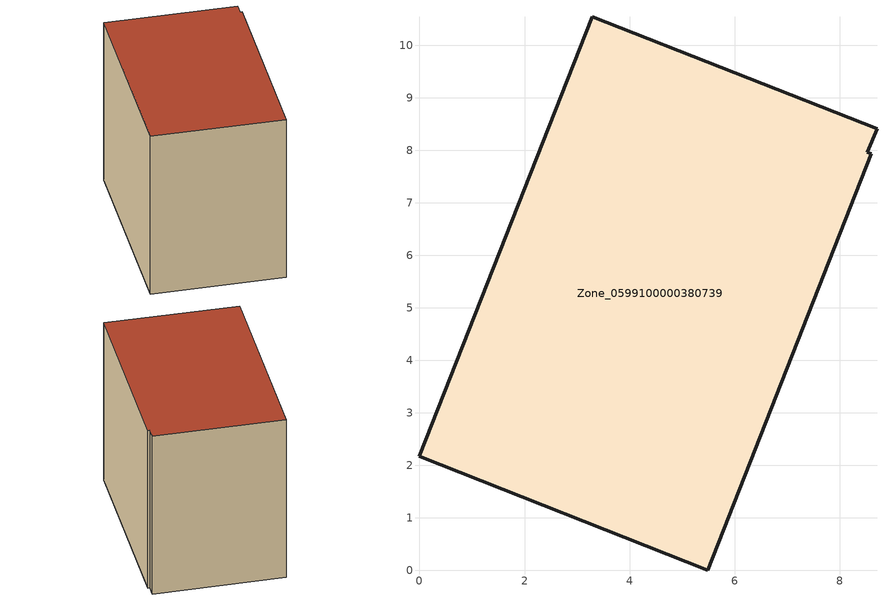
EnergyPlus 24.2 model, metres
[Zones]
Zone_0599100000380739
 floor ground (C_G): 0,2.17 3.29,10.55 8.71,8.41 8.52,7.97 8.6,7.94 5.49,0 z3.99
 wall outside (C_F): 3.29,10.55 0,2.17 5.49,0 8.6,7.94 8.52,7.97 8.71,8.41 3.29,10.55 z3.99:11.99
 roof outside (C_R): 5.49,0 8.6,7.94 8.52,7.97 8.71,8.41 3.29,10.55 0,2.17 z11.99
[BUILDING]
Pand.0599100000380739: North Axis=0; Terrain=City; Loads Convergence Tolerance Value=0.04; Temperature Convergence Tolerance Value=0.4; Solar Distribution=FullExterior; Maximum Number of Warmup Days=25; Minimum Number of Warmup Days=1
[Site:Location]
Rotterdam.The.Hague.AP_ZH_NLD Design_Conditions: Latitude=51.96; Longitude=4.45; Time Zone=1; Elevation=-4.5
[SITE:GROUNDTEMPERATURE:BUILDINGSURFACE]
18, 18, 18, 18, 18, 18, 18, 18, 18, 18, 18, 18
[MATERIAL] Thermal Absorptance=0.9; Solar Absorptance=0.7; Visible Absorptance=0.7
Name | Roughness | Thickness | Conductivity | Density | Specific Heat
G.TI.1992-2005 | MediumSmooth | 0.15 | 0.06 | 540 | 1210
F.TI.1992-2005 | Rough | 0.3 | 0.12 | 1920 | 840
R.TI.1992-2005 | MediumRough | 0.2 | 0.08 | 1500 | 1000
[CONSTRUCTION]
C_G: G.TI.1992-2005
C_F: F.TI.1992-2005
C_R: R.TI.1992-2005
[ZONE]
Zone_0599100000380739: Type=1; Multiplier=1; Ceiling Height=Autocalculate; Volume=Autocalculate; Floor Area=autocalculate; Part of Total Floor Area=Yes
[ZONEINFILTRATION:DESIGNFLOWRATE]
Infil_Zone_0599100000380739: Zone or ZoneList or Space or SpaceList=Zone_0599100000380739; Schedule=AlwaysOn; Design Flow Rate Calculation Method=Flow/Area; Flow Rate per Floor Area=0.0015; Constant Term Coefficient=1; Temperature Term Coefficient=0; Velocity Term Coefficient=0; Velocity Squared Term Coefficient=0
[HVACTEMPLATE:ZONE:IDEALLOADSAIRSYSTEM]
Zone_0599100000380739: Maximum Heating Supply Air Temperature=50; Minimum Cooling Supply Air Temperature=13; Maximum Heating Supply Air Humidity Ratio=0.0156; Minimum Cooling Supply Air Humidity Ratio=0.0077; Heating Limit=NoLimit; Cooling Limit=NoLimit; Dehumidification Control Type=ConstantSensibleHeatRatio; Cooling Sensible Heat Ratio=0.7; Dehumidification Setpoint=60; Humidification Control Type=None; Humidification Setpoint=30; Outdoor Air Method=None; Outdoor Air Flow Rate per Person=0.00944; Outdoor Air Flow Rate per Zone Floor Area=0; Outdoor Air Flow Rate per Zone=0; Demand Controlled Ventilation Type=None; Outdoor Air Economizer Type=NoEconomizer; Heat Recovery Type=None; Sensible Heat Recovery Effectiveness=0.7; Latent Heat Recovery Effectiveness=0.65
[ZONECONTROL:THERMOSTAT]
ThermostatControl_Zone_0599100000380739: Zone or ZoneList=Zone_0599100000380739; Control Type Schedule=DualSetpointControlType; Control 1=Thermostat_Zone_0599100000380739; Temperature Difference Between Cutout And Setpoint=0
[THERMOSTATSETPOINT:DUALSETPOINT]
Thermostat_Zone_0599100000380739: Heating Setpoint Temperature Schedule=HeatingSetpoint_Zone_0599100000380739; Cooling Setpoint Temperature Schedule=CoolingSetpoint_Zone_0599100000380739
[SCHEDULE:COMPACT]
HeatingSetpoint_Zone_0599100000380739: Through: 12/31, For: AllDays, Until: 24:00, 21
CoolingSetpoint_Zone_0599100000380739: Through: 12/31, For: AllDays, Until: 24:00, 24
DualSetpointControlType: Through: 12/31, For: AllDays, Until: 24:00, 4
AlwaysOn: Through: 12/31, For: AllDays, Until: 24:00, 1
